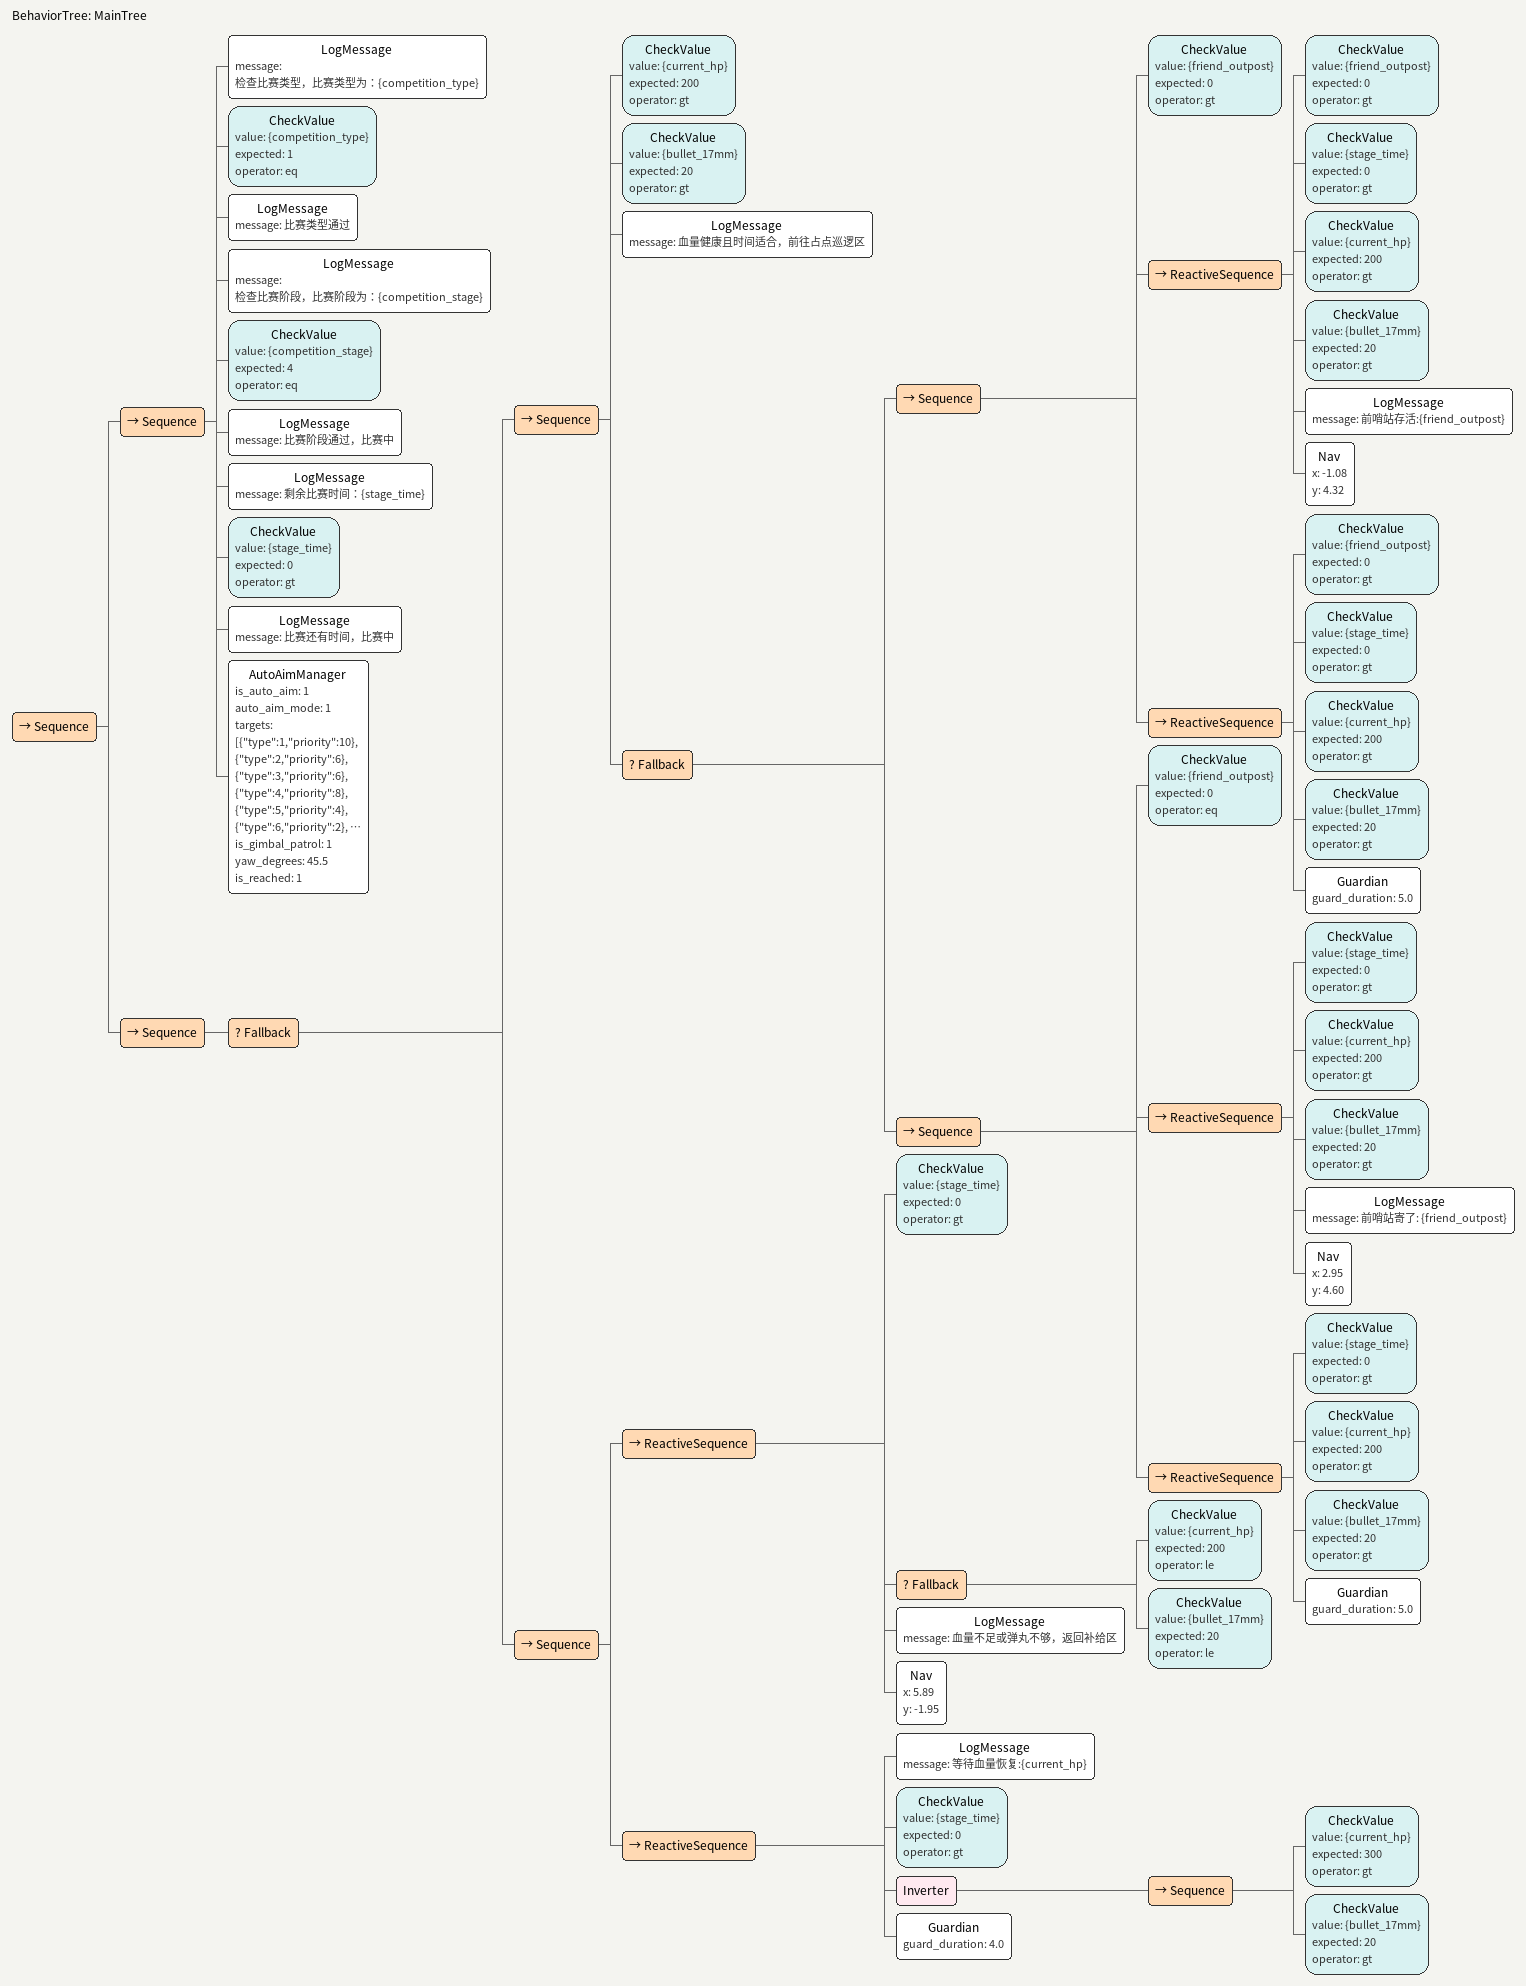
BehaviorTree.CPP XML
<?xml version="1.0" encoding="UTF-8"?>
<root BTCPP_format="4" main_tree_to_execute="MainTree">
  <!-- 主行为树 -->
  <!-- 按时间驻守+回家补给 -->
  <!-- 巡逻点数：2 -->
  <BehaviorTree ID="MainTree">
    <Sequence>
        <Sequence>
            <!-- 比赛类型检查 -->
            <LogMessage message="检查比赛类型，比赛类型为：{competition_type}"/>
            <CheckValue value="{competition_type}" expected="1" operator="eq"/>
            <LogMessage message="比赛类型通过"/>
            <!-- 比赛阶段检查 -->
            <LogMessage message="检查比赛阶段，比赛阶段为：{competition_stage}"/>
            <CheckValue value="{competition_stage}" expected="4" operator="eq"/>
            <LogMessage message="比赛阶段通过，比赛中"/>
            <!-- 剩余时间检查 -->
            <LogMessage message="剩余比赛时间：{stage_time}"/>
            <CheckValue value="{stage_time}" expected="0" operator="gt"/>
            <LogMessage message="比赛还有时间，比赛中"/>
            <AutoAimManager is_auto_aim = "1"
                            auto_aim_mode = "1"
                            targets='[{"type":1,"priority":10},
                                      {"type":2,"priority":6},
                                      {"type":3,"priority":6},
                                      {"type":4,"priority":8},
                                      {"type":5,"priority":4},
                                      {"type":6,"priority":2},
                                      {"type":7,"priority":1}]'
                            is_gimbal_patrol = "1"
                            yaw_degrees = "45.5"
                            is_reached = "1" />
        </Sequence>

        <Sequence>
          <Fallback> <!-- 血量分支判断-->
            <!-- 高血量分支 -->
            <Sequence>
                <CheckValue value="{current_hp}" expected="200" operator="gt"/>
                <CheckValue value="{bullet_17mm}" expected="20" operator="gt"/>
                <LogMessage message="血量健康且时间适合，前往占点巡逻区"/>
                <Fallback>
                    <!-- 血量高 且 己方前哨站还在 -->
                    <Sequence>
                        <CheckValue value="{friend_outpost}" expected="0" operator="gt"/>
                        <ReactiveSequence>
                            <CheckValue value="{friend_outpost}" expected="0" operator="gt"/>
                            <CheckValue value="{stage_time}" expected="0" operator="gt"/>
                            <CheckValue value="{current_hp}" expected="200" operator="gt"/>
                            <CheckValue value="{bullet_17mm}" expected="20" operator="gt"/>
                            <LogMessage message="前哨站存活:{friend_outpost}"/>
                            <Nav x="-1.08" y="4.32" />
                        </ReactiveSequence>
                        <ReactiveSequence>
                            <CheckValue value="{friend_outpost}" expected="0" operator="gt"/>
                            <CheckValue value="{stage_time}" expected="0" operator="gt"/>
                            <CheckValue value="{current_hp}" expected="200" operator="gt"/>
                            <CheckValue value="{bullet_17mm}" expected="20" operator="gt"/>
                            <Guardian guard_duration = "5.0"/>
                        </ReactiveSequence>
                    </Sequence>

                    <!-- 血量高 且 己方前哨站被推掉 -->
                    <Sequence>
                        <CheckValue value="{friend_outpost}" expected="0" operator="eq"/>
                        <ReactiveSequence>
                            <CheckValue value="{stage_time}" expected="0" operator="gt"/>
                            <CheckValue value="{current_hp}" expected="200" operator="gt"/>
                            <CheckValue value="{bullet_17mm}" expected="20" operator="gt"/>
                            <LogMessage message="前哨站寄了: {friend_outpost}"/>
                            <Nav x="2.95" y="4.60" />
                        </ReactiveSequence>
                        <ReactiveSequence>
                            <CheckValue value="{stage_time}" expected="0" operator="gt"/>
                            <CheckValue value="{current_hp}" expected="200" operator="gt"/>
                            <CheckValue value="{bullet_17mm}" expected="20" operator="gt"/>
                            <Guardian guard_duration = "5.0"/>
                        </ReactiveSequence>
                    </Sequence>
                </Fallback>
            </Sequence>

            <!-- 低血量分支 -->
            <Sequence>
              <ReactiveSequence>
                <CheckValue value="{stage_time}" expected="0" operator="gt"/>
                <Fallback> <!-- 满足血量低或没有弹丸 -->
                  <CheckValue value="{current_hp}" expected="200" operator="le"/> <!-- le表示小于等于 -->
                  <CheckValue value="{bullet_17mm}" expected="20" operator="le"/>
                </Fallback>
                <LogMessage message="血量不足或弹丸不够，返回补给区"/>
                <Nav x="5.89" y="-1.95" />
              </ReactiveSequence>
              <ReactiveSequence>
                <LogMessage message="等待血量恢复:{current_hp}"/>
                <CheckValue value="{stage_time}" expected="0" operator="gt"/>
                <Inverter> <!-- 若不满足两条件，则返回success，继续在reactive sequence中循环，直到满足条件返回false 退出-->
                  <Sequence>
                    <CheckValue value="{current_hp}" expected="300" operator="gt"/> <!-- gt表示大于 -->
                    <CheckValue value="{bullet_17mm}" expected="20" operator="gt"/>
                  </Sequence>
                </Inverter>
                <Guardian guard_duration = "4.0"/>
              </ReactiveSequence>
            </Sequence>
          </Fallback>
        </Sequence>
    </Sequence>
  </BehaviorTree>

</root>
